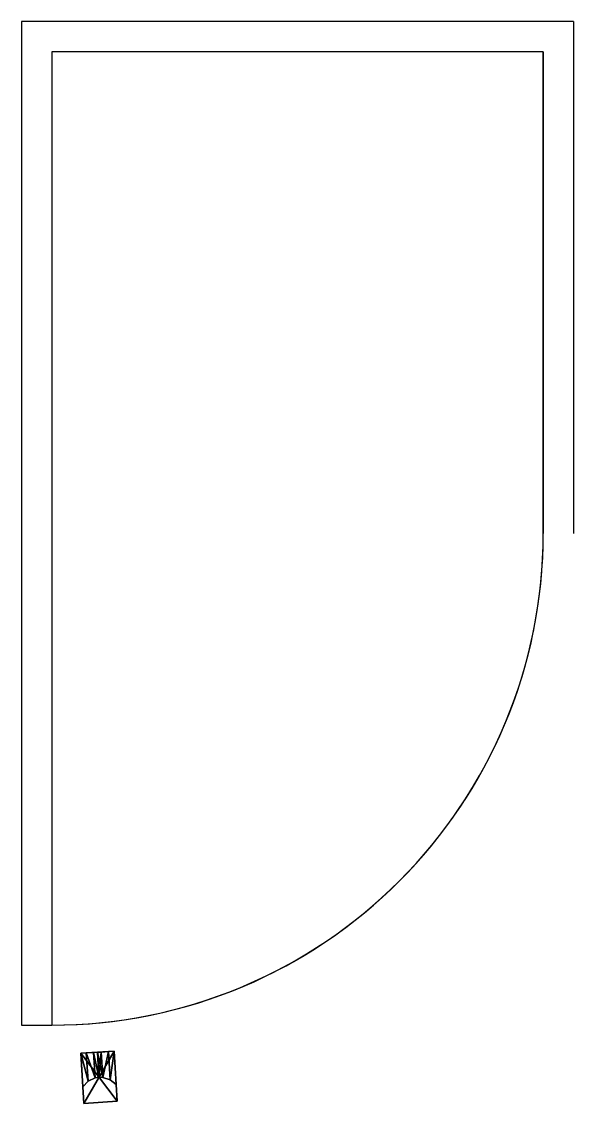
# Model space of a CAD drawing. Extents: x 0 to 33, y -64.7 to 0.
import ezdxf

# ---------------------------------------------------------------- set-up
doc = ezdxf.new("R2010")
doc.units = 0
doc.header["$MEASUREMENT"] = 0
doc.layers.add('CAB_BODY_BASE', color=32, linetype='Continuous')
doc.layers.add('HANDLES_AND_KNOBS', color=254, linetype='Continuous')

# ---------------------------------------------------------------- blocks, each defined once
blk = doc.blocks.new('HANDLES_AND_KNOBS')
at = {"layer": 'HANDLES_AND_KNOBS'}
mesh = blk.add_polyface(dxfattribs=at)
corners = [(-1, 7.5, 2), (-1, 7.5), (-0.667, 7.191, 1.691), (-0.667, 7.191), (-1, 8.5, 3), (1, 8.5, 3), (-1, 8.5), (1, 8.5), (1, 7.5, 2), (0.667, 7.191, 1.691), (1, 7.5), (0.667, 7.191), (-0.226, 7.019, 1.519), (-0.226, 7.019), (0, 7, 1.5), (0, 7), (0.226, 7.019, 1.519), (0.226, 7.019), (1, -7.5, 2), (0.667, -7.191, 1.691), (1, -8.5, 3), (-1, -8.5, 3), (-1, -7.5, 2), (-0.667, -7.191, 1.691), (-0.226, -7.019, 1.519), (0, -7, 1.5), (0.226, -7.019, 1.519), (-0.667, -7.191), (-0.226, -7.019), (0, -7), (0.226, -7.019), (0.667, -7.191), (1, -7.5), (1, -8.5), (-1, -8.5), (-1, -7.5)]
mesh.append_faces([[corners[k] for k in face] for face in [(2, 1, 3), (6, 5, 7), (10, 9, 11), (12, 3, 13), (15, 12, 13), (17, 14, 15), (11, 16, 17), (7, 1, 6), (9, 18, 19), (20, 4, 21), (22, 2, 23), (23, 12, 24), (24, 14, 25), (14, 26, 25), (16, 19, 26), (27, 24, 28), (28, 25, 29), (25, 30, 29), (26, 31, 30), (19, 32, 31), (7, 8, 10), (33, 21, 34), (0, 6, 1), (35, 23, 27)]], dxfattribs={"vtx0": -1})
mesh.append_faces([[corners[k] for k in face] for face in [(11, 3, 10), (33, 18, 20), (20, 8, 5), (5, 8, 7), (4, 22, 21)]], dxfattribs={"vtx0": -1, "vtx1": -1})
mesh.append_faces([[corners[k] for k in face] for face in [(10, 3, 1), (22, 34, 21), (4, 0, 22), (32, 34, 35), (31, 35, 27), (35, 31, 32)]], dxfattribs={"vtx0": -1, "vtx2": -1})
mesh.append_faces([[corners[k] for k in face] for face in [(0, 1, 2), (4, 5, 6), (8, 9, 10), (2, 3, 12), (14, 12, 15), (16, 14, 17), (9, 16, 11), (17, 15, 11), (8, 18, 9), (5, 4, 20), (0, 2, 22), (2, 12, 23), (12, 14, 24), (16, 26, 14), (9, 19, 16), (23, 24, 27), (24, 25, 28), (26, 30, 25), (19, 31, 26), (18, 32, 19), (20, 21, 33), (35, 34, 22), (22, 23, 35), (28, 29, 27), (33, 34, 32)]], dxfattribs={"vtx1": -1})
mesh.append_faces([[corners[k] for k in face] for face in [(15, 13, 11), (13, 3, 11), (7, 10, 1), (18, 8, 20), (4, 6, 0), (29, 30, 27), (30, 31, 27)]], dxfattribs={"vtx1": -1, "vtx2": -1})
mesh.append_faces([[corners[k] for k in face] for face in [(33, 32, 18)]], dxfattribs={"vtx2": -1})

msp = doc.modelspace()

# ---------------------------------------------------------------- linework, layer by layer
for p, q in [((0, 0), (0, -60)), ((0, 0, 1.8), (0, -60, 1.8)), ((33, 0, 1.8), (33, -30.6, 1.8)), ((1.8, -1.8, 1.8), (1.8, -60, 1.8)), ((31.2, -1.8, 1.8), (31.2, -30.6, 1.8)), ((0, -60, 1.8), (1.8, -60, 1.8))]:
    msp.add_line(p, q)
msp.add_arc((1.8, -30.6, 1.8), 29.4, 270, 0)
at = {"layer": 'CAB_BODY_BASE'}
for p, q in [((33, 0), (0, 0)), ((33, 0, 1.8), (0, 0, 1.8)), ((31.2, -1.8, 1.8), (1.8, -1.8, 1.8))]:
    msp.add_line(p, q, dxfattribs=at)
at = {"layer": 'CAB_BODY_BASE', "elevation": 1.8}
msp.add_lwpolyline([(31.2, -30.6), (31.2, -1.8), (1.8, -1.8), (1.8, -60, 0.414214)], format="xyb", close=True, dxfattribs=at)

# ---------------------------------------------------------------- block references
at = {"layer": 'HANDLES_AND_KNOBS', "extrusion": (0.06312, -0.998006, 0), "xscale": -1}
msp.add_blockref('HANDLES_AND_KNOBS', (0.632, 61.098, 61.785), dxfattribs=at)

doc.saveas('drawing.dxf')
